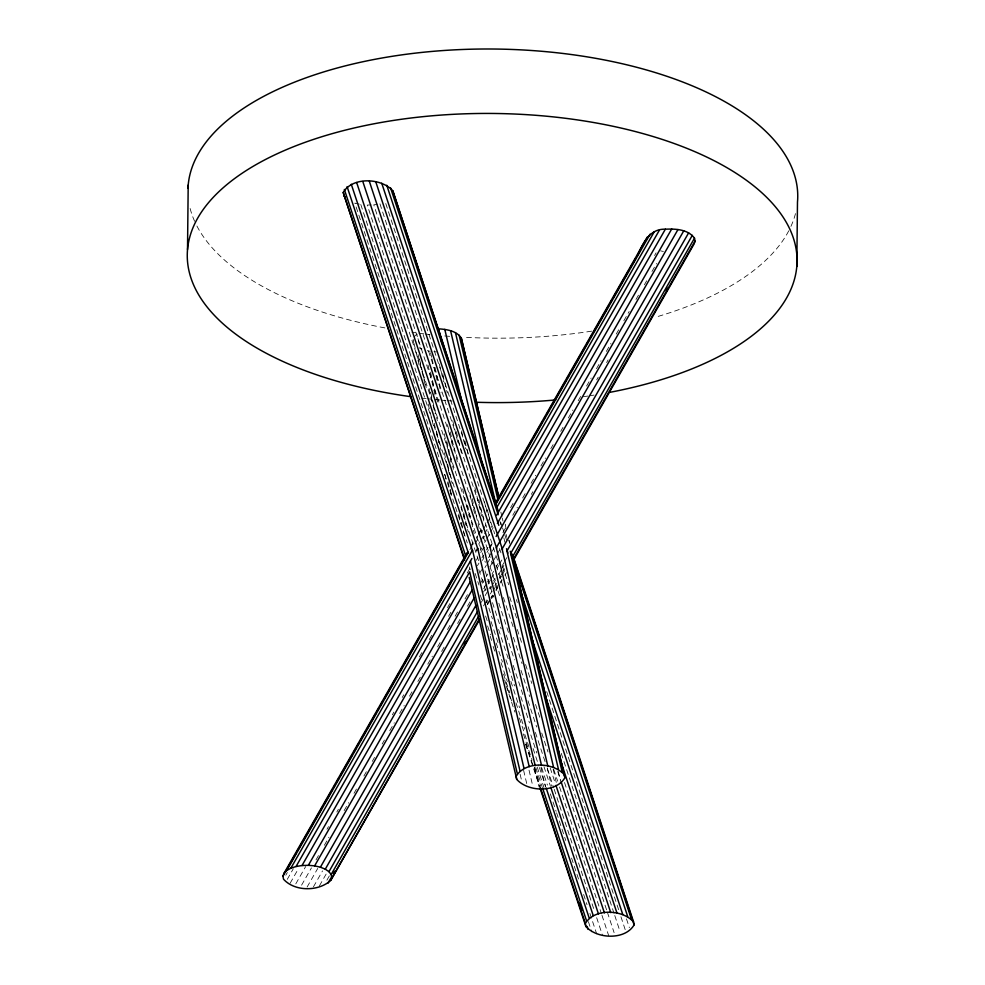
<?xml version="1.0" encoding="UTF-8"?>
<svg xmlns="http://www.w3.org/2000/svg" width="985" height="985" viewBox="0 0 985 985"><rect width="100%" height="100%" fill="white"/><g stroke="black" fill="none" stroke-linecap="round" stroke-linejoin="round"><path stroke-width="0.74" stroke-dasharray="4.92 3.69" d="M471.63 544.73L473.096 542.156M470.731 547.352L473.009 543.363M478.341 534.03L481.382 528.699M469.857 549.79L472.037 545.986M476.42 538.315L477.934 535.643M478.698 534.313L481.751 528.982M285.81 875.197L287.337 872.538M475.053 543.794L478.082 538.487M481.111 533.181L482.625 530.533M483.376 529.204L486.405 523.909M487.169 522.579L489.434 518.602M287.251 879.383L293.321 868.733M478.661 544.163L480.163 541.528M480.914 540.223L483.906 534.966M484.657 533.648L487.661 528.391M483.032 539.029L484.546 536.369M290.144 883.213L298.504 868.573M419.376 656.896L422.417 651.577M429.251 639.597L432.292 634.266M447.498 607.646L449.776 603.645M467.259 573.036L470.301 567.705M480.138 550.492L481.653 547.845M484.669 542.55L486.184 539.903M486.935 538.573L489.964 533.279M490.715 531.949L493.744 526.655M476.321 560.256L477.799 557.67M480.742 552.523L483.684 547.365M295.796 883.853L305.67 866.554M326.958 829.271L328.485 826.612M336.845 811.972L338.36 809.313M392.338 714.79L393.852 712.13M402.212 697.479L403.739 694.819M448.581 616.278L450.859 612.288M477.454 565.722L478.956 563.1M481.948 557.842L483.45 555.208M486.455 549.95L487.957 547.328M510.587 507.694L513.628 502.35M654.582 255.521L656.096 252.85M482.416 560.465L483.943 557.806M486.984 552.474L488.511 549.802M301.57 885.17L311.457 867.871M316.013 859.88L319.054 854.561M324.373 845.241L328.941 837.25M344.134 810.63L348.702 802.64M354.021 793.319L357.062 788M363.908 776.008L366.949 770.689M372.268 761.368L374.546 757.379M382.143 744.057L384.421 740.067M389.752 730.747L394.308 722.768M399.627 713.448L404.195 705.457M409.514 696.136L412.555 690.817M417.874 681.497L422.43 673.506M427.761 664.186L432.316 656.195M437.635 646.886L440.677 641.555M447.522 629.575L450.564 624.256M455.119 616.265L458.16 610.934M465.006 598.954L468.047 593.635M480.2 572.334L481.727 569.675M488.535 557.732L491.564 552.437M492.328 551.107L493.842 548.46M502.916 532.553L505.945 527.246L505.243 524.266M512.791 515.254L517.359 507.263M522.678 497.942L525.731 492.611M531.05 483.29L535.618 475.299M540.937 465.967L545.505 457.976M550.824 448.655L553.114 444.654M560.711 431.331L563.001 427.342M568.32 418.009L572.888 410.019M578.207 400.698L581.248 395.367M586.58 386.046L591.135 378.055M596.467 368.722L601.035 360.732M606.354 351.411L610.922 343.42M616.241 334.087L619.282 328.756M623.85 320.765L629.169 311.445M636.014 299.452L639.056 294.121M644.387 284.8L646.665 280.811M651.996 271.478L656.552 263.488M484.952 567.594L486.467 564.947M487.218 563.617L490.247 558.323M307.086 887.079L317.724 868.438M441.625 651.442L444.666 646.123M457.594 623.493L460.635 618.161M467.481 606.181L470.51 600.862M481.16 582.221L482.675 579.562M490.284 566.24L492.562 562.25M493.325 560.908L496.366 555.589M497.129 554.247L500.171 548.928M531.346 494.335L532.86 491.675M596.701 379.853L598.227 377.193M606.588 362.554L608.102 359.894M482.564 583.206L485.568 577.949M486.319 576.631L487.821 574.009M313.427 886.857L322.551 870.888M483.697 588.661L486.738 583.329M487.501 582L489.016 579.34M492.057 574.009L493.583 571.349M496.551 566.153L498.016 563.58M483.524 592.047L485.039 589.399M488.067 584.105L490.333 580.128M491.084 578.811L494.113 573.516M497.142 568.222L498.644 565.575M499.407 564.245L502.424 558.951M319.411 885.872L327.008 872.55M481.32 602.315L484.361 596.984M485.112 595.654L488.154 590.335M488.917 588.993L490.444 586.334M493.485 581.015L494.999 578.355M502.498 565.23L503.938 562.694M504.665 561.425L506.832 557.621M490.37 588.993L492.611 585.053M493.362 583.736L495.615 579.796M498.619 574.538L501.624 569.281M502.375 567.963L503.877 565.341M326.897 880.184L329.938 874.852M483.487 605.947L485.765 601.946M490.321 593.955L491.847 591.295M494.889 585.976L496.403 583.317M499.444 577.986L502.485 572.667M503.249 571.325L504.763 568.665M486.307 602.783L487.834 600.111M493.14 590.828L496.92 584.203M499.949 578.897L501.463 576.25M502.215 574.92L504.492 570.943M487.895 603.079L490.185 599.077M490.949 597.747L492.475 595.075M496.28 588.402L499.321 583.071M487.526 604.655L490.567 599.336M491.33 598.006L492.845 595.334M495.886 590.015L497.413 587.343M500.454 582.012L501.981 579.352M491.601 598.572L493.091 595.962M496.071 590.741L497.56 588.131M500.515 582.96L501.993 580.387M504.936 575.228L506.401 572.642M414.229 336.71L416.901 333.989L420.435 348.949M377.477 204.227L373.783 204.843L492.377 563.999M371.173 204.929L367.257 205.065L485.334 562.386M433.979 351.67L436.49 351.891M660.516 250.843L663.397 251.495M359.303 204.141L354.846 203.119L442.696 468.577M427.33 350.672L430.211 351.325M419.548 348.037L421.999 349.022M502.424 565.796L508.691 584.77M379.939 203.821L497.597 560.416M509.651 596.947L517.359 620.328M561.241 753.328L614.283 914.08M614.775 915.545L620.07 931.625M496.071 565.218L503.778 588.574M517.273 629.452L522.087 644.055M503.421 597.464L513.53 628.061M525.559 664.493L531.814 683.43M564.54 782.521L606.883 910.756M607.363 912.221L614.098 932.623M489.939 566.35L499.937 596.639M513.394 637.369L522.062 663.607M535.544 704.423L540.359 719.001M557.695 771.477L560.588 780.231M498.829 603.226L508.469 632.395M521.003 670.317L529.671 696.567M541.725 733.025L547.992 751.986M553.767 769.482L557.633 781.154M559.554 786.99L601.49 913.871M601.97 915.336L608.718 935.75M485.014 570.82L493.707 597.095M506.253 635.054L514.453 659.864M527.972 700.741L536.653 727.016M550.172 767.894L555.478 783.949M360.793 204.486L478.969 561.807M492.475 602.648L501.156 628.898M513.21 665.367L523.343 695.989M535.397 732.446L545.53 763.079M547.463 768.916L553.73 787.877M554.21 789.33L594.731 911.839M596.651 917.675L602.438 935.184M478.772 569.625L486.504 592.982M498.57 629.464L508.716 660.122M520.782 696.617L529.474 722.891M543.966 766.675L550.246 785.648M444.629 474.413L467.309 542.969M486.134 599.853L492.414 618.814M505.921 659.654L514.613 685.905M528.132 726.745L536.813 753.008M541.639 767.586L547.438 785.094M550.332 793.836L556.119 811.345M556.599 812.797L565.772 840.513M571.571 858.021L579.291 881.353M583.637 894.478L587.011 904.698M589.904 913.44L596.664 933.866M475.115 573.393L478.981 585.078M491.059 621.56L498.792 644.916M510.87 681.398L519.563 707.673M533.094 748.538L538.894 766.059M539.374 767.512L545.653 786.486M480.212 594.928L482.625 602.229M496.157 643.07L502.436 662.031M515.955 702.871L524.648 729.134M537.207 767.056L543.966 787.483M588.402 921.677L591.776 931.884M469.352 566.941L470.301 569.822M485.593 615.994L487.526 621.831M501.033 662.634L507.312 681.571M519.378 718.003L529.511 748.6M535.778 767.549L542.058 786.498M487.612 625.955L490.518 634.709M503.557 674.097L509.848 693.058M523.367 733.911L532.072 760.161M534.486 767.463L540.765 786.424M490.136 636.064L491.589 640.447M504.64 679.847L512.372 703.192M525.904 744.044L533.648 767.389M534.129 768.854L539.928 786.362M493.128 646.406L495.061 652.242M506.179 685.806L514.884 712.069M525.51 744.167L533.242 767.5M533.735 768.965L539.534 786.473M500.614 522.05L502.054 526.433M502.535 527.886L504.455 533.722M504.936 535.187L506.856 541.024M626.472 918.87L629.366 927.636M385.775 203.538L494.692 533.845M499.506 548.46L500.959 552.844M516.374 599.619L517.334 602.537M546.737 691.692L603.115 862.7M603.596 864.153L619.023 910.928M620.944 916.776L625.278 929.926M509.036 540.346L509.725 543.252M505.305 525.128L506.007 528.12M508.826 540.051L509.528 543.03M500.86 512.114L501.919 516.571M502.264 518.061L502.966 521.04M506.105 534.313L506.795 537.268M500.072 521.779L500.762 524.697M503.864 537.847L504.899 542.242M558.298 771.427L560.416 780.403M553.164 769.223L556.34 782.681M487.329 509.664L491.49 527.332M484.448 501.734L486.91 512.2M547.241 767.906L551.477 785.87M465.006 441.058L468.885 457.52M478.772 499.432L484.423 523.38M461.509 430.851L465.733 448.778M474.905 487.612L481.591 515.992M540.937 767.524L545.505 786.88M442.708 373.647L447.264 392.978M456.387 431.652L462.002 455.452M472.184 498.582L479.387 529.13M439.31 363.859L443.546 381.811M452.718 420.693L458.357 444.617M469.648 492.475L474.598 513.407M534.572 767.623L539.152 787.077M435.025 367.442L441.034 392.904M450.219 431.836L457.286 461.78M467.53 505.206L474.241 533.661M430.568 352.827L431.627 357.309M431.984 358.799L437.98 384.224M447.498 424.609L453.506 450.034M462.679 488.917L469.377 517.322M529.019 770.135L532.54 785.033M430.519 372.084L437.574 401.991M446.747 440.874L453.445 469.291M463.676 512.656L468.269 532.097M427.97 364.967L435.025 394.874M444.198 433.757L450.896 462.174M461.128 505.539L465.72 524.98M523.601 770.332L526.753 783.715M430.667 392.313L437.365 420.73M447.596 464.095L452.189 483.536M461.362 522.419L464.538 535.877M429.078 388.41L435.075 413.835M444.247 452.718L449.899 476.642M458.714 514.035L461.189 524.5M520.117 774.284L521.878 781.733M419.512 359.143L426.222 387.548M436.454 430.925L441.034 450.367M450.207 489.25L451.623 495.221M418.009 354.514L425.064 384.421M434.237 423.304L438.817 442.745M447.99 481.628L451.167 495.086M419.13 365.09L413.134 339.665L413.7 342.681M428.167 403.998L433.942 427.909M444.752 474.29L446.291 480.249M594.004 395.108A304.919 144.561 0.6 0 1 589.449 395.81M587.934 396.044A304.919 144.561 0.6 0 1 581.827 396.918M452.029 400.993A304.919 144.561 0.6 0 1 447.436 400.649M445.91 400.538A304.919 144.561 0.6 0 1 441.342 400.144M439.827 400.008A304.919 144.561 0.6 0 1 433.745 399.43M432.23 399.27A304.919 144.561 0.6 0 1 427.712 398.79M426.197 398.617A304.919 144.561 0.6 0 1 421.703 398.1M795.474 213.622A304.919 144.561 0.6 0 1 789.49 229.406M788.763 230.81A304.919 144.561 0.6 0 1 655.616 317.145M591.64 331.157A304.919 144.561 0.6 0 1 463.393 337.239M449.64 336.341A304.919 144.561 0.6 0 1 442.019 335.713M429.891 334.531A304.919 144.561 0.6 0 1 425.372 334.026M423.87 333.841A304.919 144.561 0.6 0 1 411.976 332.314M384.889 327.906A304.919 144.561 0.6 0 1 195.289 222.745M194.624 221.28A304.919 144.561 0.6 0 1 189.612 206.284"/><path stroke-width="1.48" d="M187.519 249.525L188.197 185.094M796.803 266.504L797.481 202.073A304.919 144.561 0.6 0 0 502.362 49.164A304.919 144.561 0.6 0 0 188 188.098M464.612 560.33L343.211 192.481C352.347 176.647 381.318 177.829 392.806 190.782L498.028 510.353M479.584 619.614L330.615 880.504C318.45 891.647 294.724 891.696 283.532 879.199L282.966 876.182L284.062 873.215L467.21 552.474M330.615 880.504L479.166 619.294M514.022 559.308L693.969 244.169L695.065 241.202L694.499 238.185C688.084 229.246 675.402 228.729 665.367 229.197C649.349 228.582 642.934 243.627 637.196 255.817M564.331 774.702C553.176 762.119 525.03 760.986 516.152 776.352L516.719 779.369C527.874 791.952 556.02 793.085 564.898 777.707L512.816 556.353L694.499 238.185M585.927 926.54L585.361 923.524C594.238 908.145 622.385 909.29 633.54 921.874L634.106 924.878C625.229 940.256 597.082 939.111 585.927 926.54L540.014 787.926M494.704 504.308L647.416 236.88M282.966 876.182L295.894 853.552M297.408 850.892L322.489 806.961M324.016 804.289L332.376 789.65M333.903 786.99L335.417 784.331M336.932 781.659L339.222 777.67M340.736 775.01L352.137 755.039M353.664 752.38L355.942 748.378M357.457 745.719L358.983 743.059M360.498 740.388L365.829 731.079M367.343 728.408L375.704 713.768M377.23 711.108L378.745 708.449M380.272 705.777L382.549 701.788M384.064 699.128L399.27 672.496M400.784 669.837L402.311 667.177M403.825 664.518L419.031 637.886M420.558 635.226L422.072 632.567M423.599 629.895L425.877 625.906M427.392 623.246L445.639 591.295M447.153 588.636L462.359 562.004M495.824 503.409L512.545 474.117M514.059 471.458L522.419 456.818M523.946 454.159L525.461 451.487M526.987 448.828L532.306 439.507M533.821 436.848L542.181 422.208M543.708 419.548L545.222 416.889M546.749 414.217L549.027 410.228M550.553 407.568L565.747 380.949M567.274 378.277L568.788 375.617M570.315 372.958L585.509 346.338M587.035 343.666L588.55 341.007M590.077 338.348L592.354 334.358M593.869 331.686L609.075 305.067M610.589 302.407L612.116 299.748M613.63 297.076L628.836 270.456M630.351 267.797L635.682 258.476M284.062 873.215L286.733 870.494L468.417 552.326M495.455 504.973L650.088 234.159M286.733 870.494L290.821 868.216L472.492 550.049L524.008 768.386M496.822 507.447L654.175 231.881M290.821 868.216L296.029 866.517L471.913 558.495M476.26 550.886L477.713 548.35L529.216 766.687M496.711 515.069L659.384 230.182M296.029 866.517L302.013 865.532L469.697 571.854L517.248 773.385M497.363 523.404L665.367 229.197M302.013 865.532L308.354 865.31L470.251 581.778M491.552 544.483L490.025 547.143L541.541 765.48M496.108 536.493L671.708 228.976M308.354 865.31L314.621 865.877L472.074 590.138M677.976 229.542L496.305 547.709L547.808 766.059M314.621 865.877L320.408 867.194L474.302 597.686M683.75 230.859L502.079 549.027L553.595 767.377M320.408 867.194L325.284 869.176L475.952 605.319M688.638 232.842L506.967 551.009L558.47 769.347M331.711 877.537L331.145 874.532L328.953 871.676L477.516 611.5M692.307 235.341L510.624 553.508L562.139 771.846M331.145 874.532L478.71 616.093M327.931 883.225L330.985 877.881M333.275 873.88L334.789 871.22M464.292 644.436L465.806 641.764M666.205 290.809L667.719 288.149M513.382 559.369L695.065 241.202M498.915 497.45L461.3 338.015C456.437 330.664 446.624 329.409 438.522 328.805L442.043 343.765M325.284 869.176L328.953 871.676M343.79 195.584L345.292 197.542M375.802 181.88L496.649 548.276M544.311 692.8L617.016 913.23M369.338 181.289L490.284 547.709M560.157 759.373L610.749 912.652M362.812 181.511L483.746 547.611M561.068 781.684L604.408 912.873M356.656 182.533L477.787 548.928M555.959 785.402L598.424 913.858M351.288 184.281L472.492 550.652M550.726 787.113L593.216 915.558M347.089 186.633L468.355 552.967M546.133 787.951L589.129 917.848M344.331 189.428L465.523 555.405M542.538 787.951L586.457 920.556M579.426 903.134L581.839 910.423M587.146 926.466L588.119 929.384M343.211 192.481L464.526 558.729M540.408 787.815L585.361 923.524M512.446 554.136L633.54 921.874M495.726 504.665L392.806 190.782M513.505 558.655L634.106 924.878M390.552 187.839L498.213 514.749M510.23 551.243L631.348 919.017M386.773 185.266L498.816 525.35M506.512 548.707L507.952 553.077M519.489 588.107L627.679 916.518M381.749 183.235L502.51 549.618M530.423 634.278L622.791 914.548M498.952 498.188L461.3 338.015M515.5 568.345L564.898 777.707M459.121 335.159L498.053 500.22M455.452 332.659L495.517 502.498M450.564 330.689L482.49 466.004M444.789 329.372L462.716 405.364M483.684 547.365L535.2 765.702M470.473 561.031L519.932 770.676M469.205 577.321L516.719 779.369M411.299 396.746A304.919 144.561 0.6 0 1 235.415 177.953A304.919 144.561 0.6 0 1 725.416 166.81A304.919 144.561 0.6 0 1 610.466 392.215M555.786 399.91A304.919 144.561 0.6 0 1 476.444 402.262"/></g></svg>
